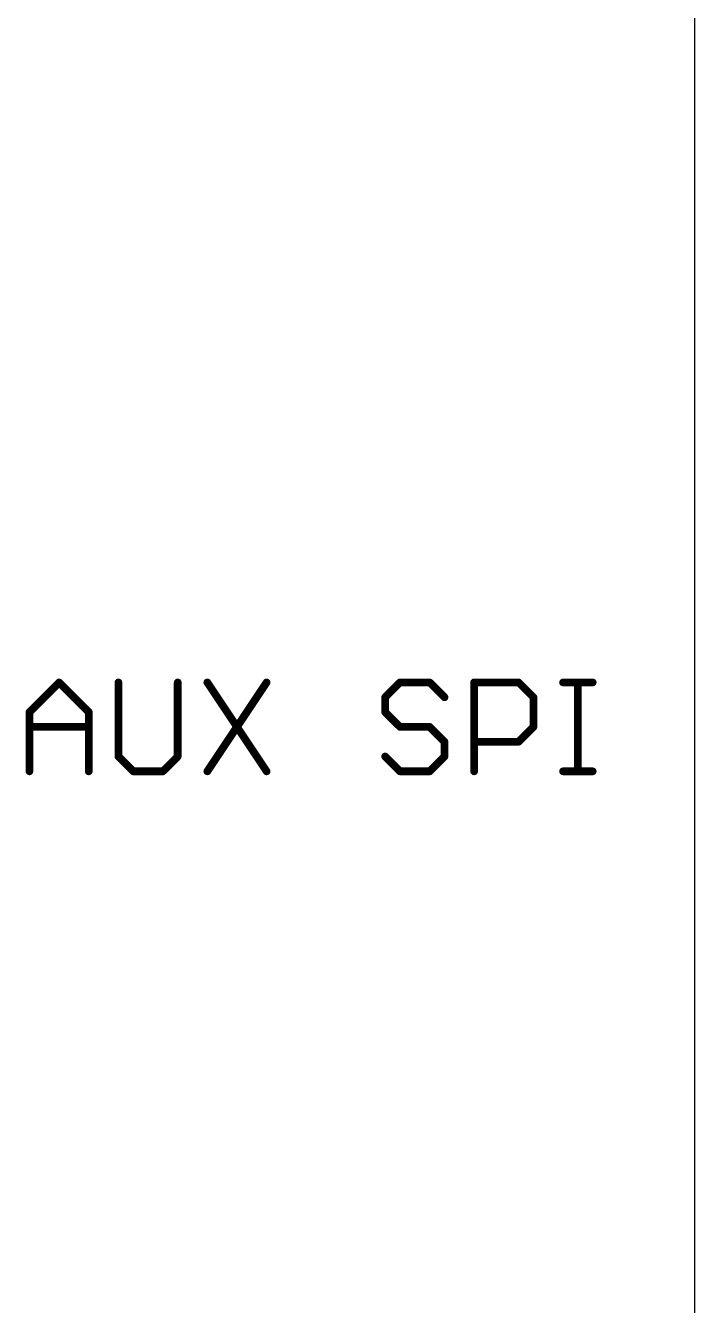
# Model space of a CAD drawing. Extents: x -18 to 144, y -21 to 125.
# Drawn here: x -17.59 to 0, y 71.53 to 105.2 of the extents above; entities that cross this region are included whole.
import ezdxf

# ---------------------------------------------------------------- set-up
doc = ezdxf.new("R2010")
doc.units = 0
doc.layers.add('114', color=4, linetype='CONTINUOUS')
doc.layers.add('20', color=53, linetype='CONTINUOUS')

msp = doc.modelspace()

# ---------------------------------------------------------------- linework, layer by layer
at = {"layer": '114', "const_width": 0.2032}
for points in [[(-17.4868, 87.1394), (-16.7072, 87.919)], [(-16.7072, 87.919), (-15.9276, 87.1394)], [(-15.148, 87.919), (-15.148, 85.97)], [(-13.5888, 85.97), (-13.5888, 87.919)], [(-12.8092, 87.919), (-11.25, 85.5802)], [(-11.25, 87.919), (-12.8092, 85.5802)], [(-7.7418, 87.919), (-8.1316, 87.5292)], [(-6.9622, 87.919), (-7.7418, 87.919)], [(-6.5724, 87.5292), (-6.9622, 87.919)], [(-5.7928, 85.5802), (-5.7928, 87.919)], [(-5.7928, 87.919), (-4.6235, 87.919)], [(-4.6235, 87.919), (-4.2336, 87.5292)], [(-3.4541, 87.919), (-2.6745, 87.919)], [(-3.0643, 85.5802), (-3.0643, 87.919)], [(-8.1316, 87.5292), (-8.1316, 87.1394)], [(-4.2336, 87.5292), (-4.2336, 86.7496)], [(-17.4868, 85.5802), (-17.4868, 87.1394)], [(-15.9276, 87.1394), (-15.9276, 85.5802)], [(-8.1316, 87.1394), (-7.7418, 86.7496)], [(-17.4868, 86.7496), (-15.9276, 86.7496)], [(-7.7418, 86.7496), (-6.9622, 86.7496)], [(-6.9622, 86.7496), (-6.5724, 86.3598)], [(-4.2336, 86.7496), (-4.6235, 86.3598)], [(-6.5724, 86.3598), (-6.5724, 85.97)], [(-4.6235, 86.3598), (-5.7928, 86.3598)], [(-15.148, 85.97), (-14.7582, 85.5802)], [(-13.9786, 85.5802), (-13.5888, 85.97)], [(-7.7418, 85.5802), (-8.1316, 85.97)], [(-6.5724, 85.97), (-6.9622, 85.5802)], [(-14.7582, 85.5802), (-13.9786, 85.5802)], [(-6.9622, 85.5802), (-7.7418, 85.5802)], [(-3.4541, 85.5802), (-2.6745, 85.5802)]]:
    msp.add_lwpolyline(points, dxfattribs=at)
at = {"layer": '114', "const_width": 0.1016}
for points in [[(-16.6713, 87.9549, 1), (-16.7432, 87.8831)], [(-16.6713, 87.8831, 1), (-16.7432, 87.9549)], [(-15.0972, 87.919, 1), (-15.1988, 87.919)], [(-13.538, 87.919, 1), (-13.6396, 87.919)], [(-12.767, 87.9472, 1), (-12.8515, 87.8908)], [(-11.2078, 87.8908, 1), (-11.2923, 87.9472)], [(-7.7418, 87.9698, 1), (-7.7418, 87.8682)], [(-7.7059, 87.8831, 1), (-7.7778, 87.9549)], [(-6.9263, 87.9549, 1), (-6.9982, 87.8831)], [(-6.9622, 87.8682, 1), (-6.9622, 87.9698)], [(-5.742, 87.919, 1), (-5.8436, 87.919)], [(-5.7928, 87.9698, 1), (-5.7928, 87.8682)], [(-4.5875, 87.9549, 1), (-4.6594, 87.8831)], [(-4.6235, 87.8682, 1), (-4.6235, 87.9698)], [(-3.4541, 87.9698, 1), (-3.4541, 87.8682)], [(-3.0135, 87.919, 1), (-3.1151, 87.919)], [(-2.6745, 87.8682, 1), (-2.6745, 87.9698)], [(-8.1676, 87.5651, 1), (-8.0957, 87.4933)], [(-8.0808, 87.5292, 1), (-8.1824, 87.5292)], [(-6.6084, 87.4933, 1), (-6.5365, 87.5651)], [(-4.1829, 87.5292, 1), (-4.2844, 87.5292)], [(-4.2696, 87.4933, 1), (-4.1977, 87.5651)], [(-17.5228, 87.1753, 1), (-17.4509, 87.1035)], [(-17.436, 87.1394, 1), (-17.5376, 87.1394)], [(-15.8768, 87.1394, 1), (-15.9784, 87.1394)], [(-15.9636, 87.1035, 1), (-15.8917, 87.1753)], [(-8.0957, 87.1753, 1), (-8.1676, 87.1035)], [(-8.1824, 87.1394, 1), (-8.0808, 87.1394)], [(-17.4868, 86.8004, 1), (-17.4868, 86.6988)], [(-15.9276, 86.6988, 1), (-15.9276, 86.8004)], [(-7.7418, 86.8004, 1), (-7.7418, 86.6988)], [(-7.7778, 86.7137, 1), (-7.7059, 86.7855)], [(-6.9263, 86.7855, 1), (-6.9982, 86.7137)], [(-6.9622, 86.6988, 1), (-6.9622, 86.8004)], [(-4.2844, 86.7496, 1), (-4.1829, 86.7496)], [(-4.1977, 86.7137, 1), (-4.2696, 86.7855)], [(-6.5216, 86.3598, 1), (-6.6232, 86.3598)], [(-6.6084, 86.3239, 1), (-6.5365, 86.3957)], [(-5.7928, 86.4106, 1), (-5.7928, 86.309)], [(-4.6594, 86.3957, 1), (-4.5875, 86.3239)], [(-4.6235, 86.309, 1), (-4.6235, 86.4106)], [(-15.1121, 86.0059, 1), (-15.184, 85.9341)], [(-15.1988, 85.97, 1), (-15.0972, 85.97)], [(-13.6396, 85.97, 1), (-13.538, 85.97)], [(-13.5529, 85.9341, 1), (-13.6248, 86.0059)], [(-8.0957, 86.0059, 1), (-8.1676, 85.9341)], [(-6.6232, 85.97, 1), (-6.5216, 85.97)], [(-6.5365, 85.9341, 1), (-6.6084, 86.0059)], [(-17.5376, 85.5802, 1), (-17.436, 85.5802)], [(-15.9784, 85.5802, 1), (-15.8768, 85.5802)], [(-14.7582, 85.631, 1), (-14.7582, 85.5294)], [(-14.7942, 85.5443, 1), (-14.7223, 85.6161)], [(-14.0146, 85.6161, 1), (-13.9427, 85.5443)], [(-13.9786, 85.5294, 1), (-13.9786, 85.631)], [(-12.8515, 85.6084, 1), (-12.767, 85.552)], [(-11.2923, 85.552, 1), (-11.2078, 85.6084)], [(-7.7418, 85.631, 1), (-7.7418, 85.5294)], [(-7.7778, 85.5443, 1), (-7.7059, 85.6161)], [(-6.9982, 85.6161, 1), (-6.9263, 85.5443)], [(-6.9622, 85.5294, 1), (-6.9622, 85.631)], [(-5.8436, 85.5802, 1), (-5.742, 85.5802)], [(-3.4541, 85.631, 1), (-3.4541, 85.5294)], [(-3.1151, 85.5802, 1), (-3.0135, 85.5802)], [(-2.6745, 85.5294, 1), (-2.6745, 85.631)]]:
    msp.add_lwpolyline(points, format="xyb", dxfattribs=at)
at = {"layer": '20'}
msp.add_line((0, 105.41), (0, 0), dxfattribs=at)

doc.saveas('drawing.dxf')
